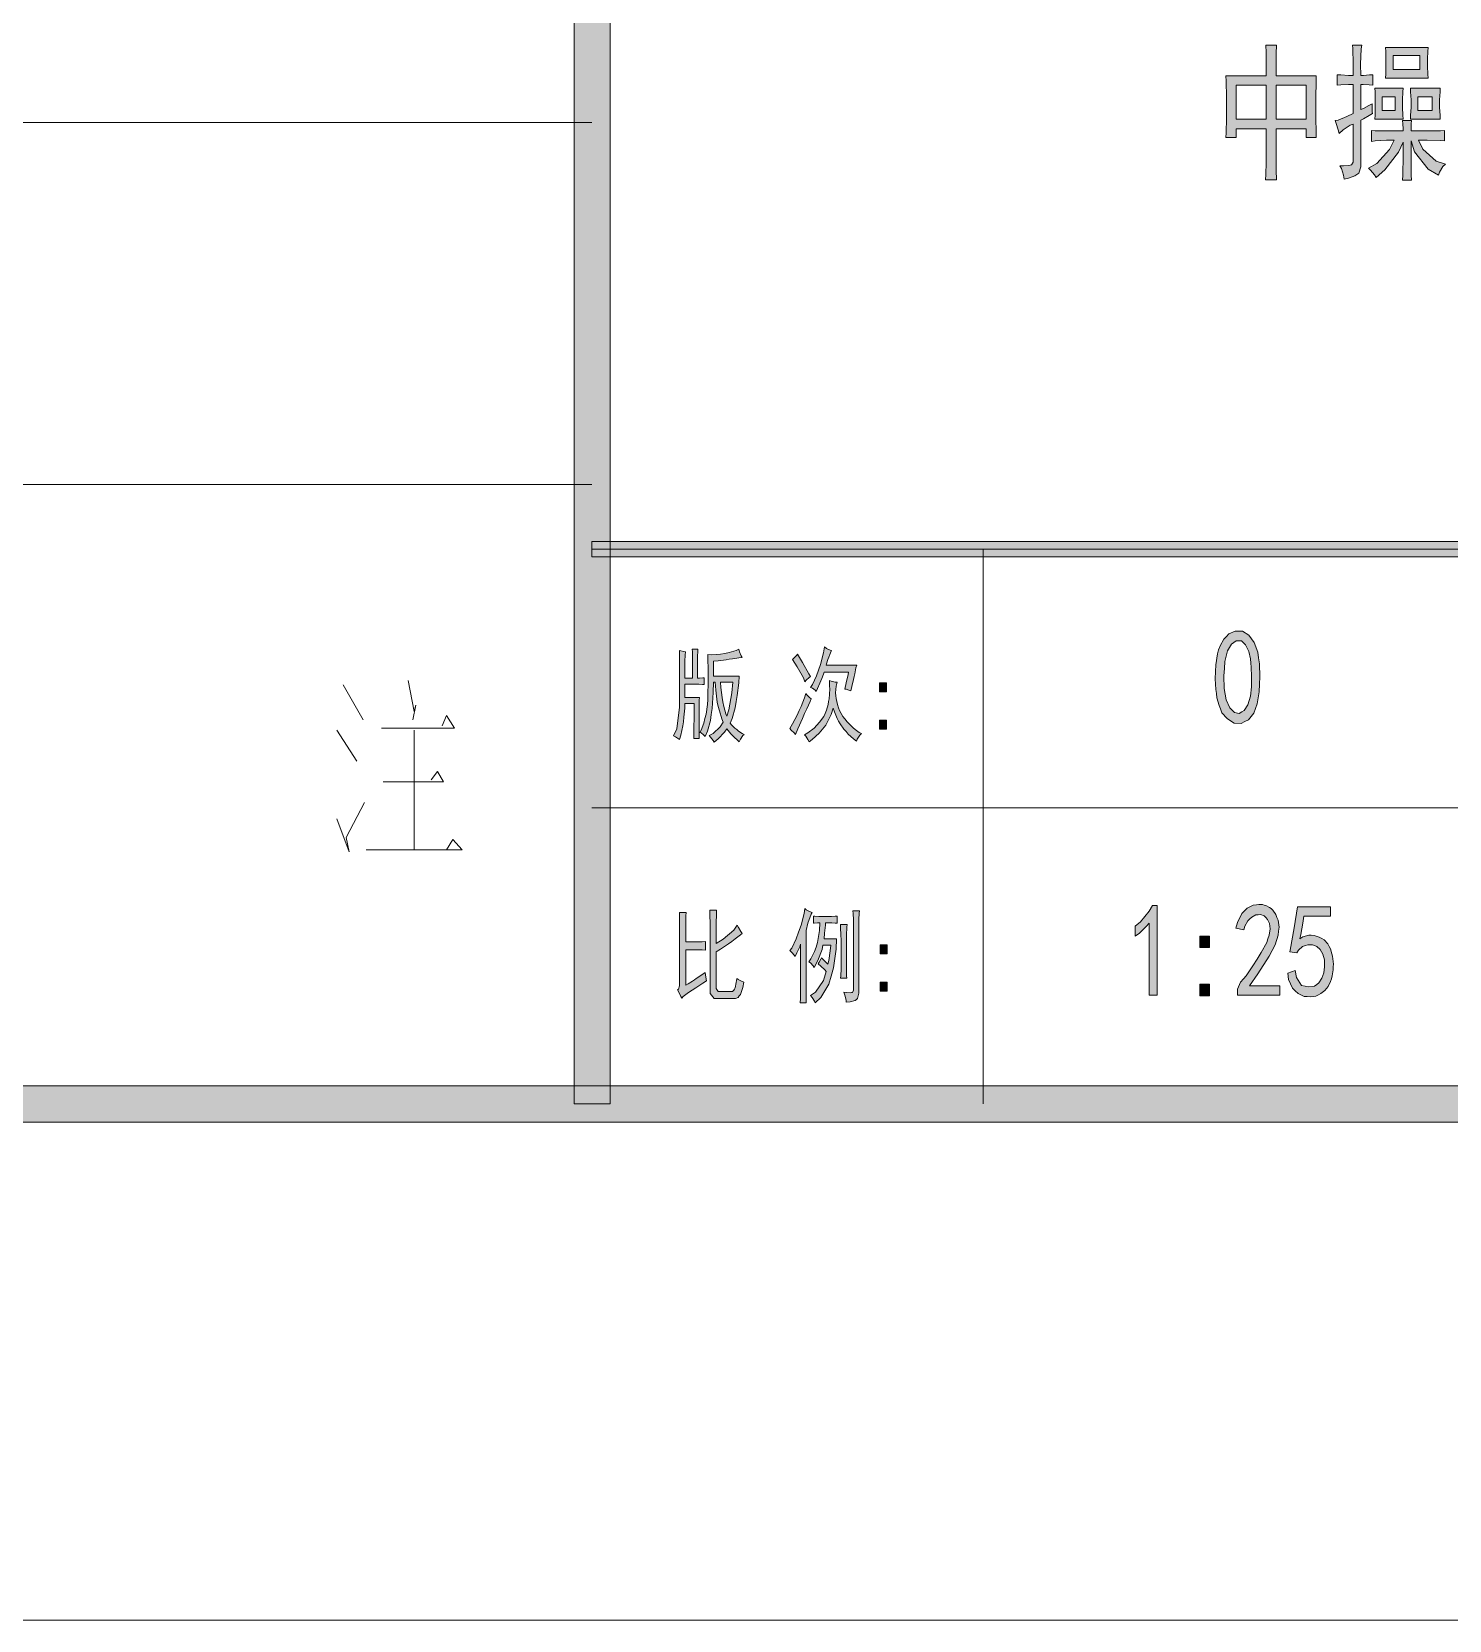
# Model space of a CAD drawing. Header units: millimetres. Extents: x 0 to 586, y 0 to 414.
# Drawn here: x 530.69 to 557.77, y 0 to 30.34 of the extents above; entities that cross this region are included whole.
import ezdxf

# ---------------------------------------------------------------- set-up
doc = ezdxf.new("R2010")
doc.units = ezdxf.units.MM

msp = doc.modelspace()

# ---------------------------------------------------------------- hatches: boundary and pattern name
h = msp.add_hatch(color=0)
h.dxf.hatch_style = 2
h.paths.add_polyline_path([(541.736139, 9.860139), (541.048222, 9.860139), (541.048222, 404.223361), (541.736139, 404.223361)])
h = msp.add_hatch(color=0)
h.paths.add_polyline_path([(554.467889, 30.077833), (554.464361, 29.922611), (554.460833, 29.629806), (554.460833, 29.492222), (555.229889, 29.492222), (555.226361, 29.382861), (555.222833, 29.075944), (555.222833, 28.881917), (555.222833, 28.694944), (555.226361, 28.412722), (555.229889, 28.317472), (555.035861, 28.317472), (555.035861, 28.483278), (554.460833, 28.483278), (554.460833, 28.007028), (554.460833, 27.94), (554.464361, 27.693056), (554.467889, 27.509611), (554.256222, 27.509611), (554.263278, 27.608389), (554.273861, 27.841222), (554.273861, 27.975278), (554.273861, 28.483278), (553.698833, 28.483278), (553.698833, 28.317472), (553.501278, 28.317472), (553.508333, 28.402139), (553.511861, 28.684361), (553.511861, 28.881917), (553.511861, 29.086528), (553.508333, 29.393444), (553.501278, 29.492222), (554.273861, 29.492222), (554.273861, 29.640389), (554.270333, 29.936722), (554.263278, 30.077833)])
h.paths.add_polyline_path([(555.035861, 28.663194), (555.035861, 29.315833), (554.460833, 29.315833), (554.460833, 28.663194)])
h.paths.add_polyline_path([(554.273861, 28.663194), (554.273861, 29.315833), (553.698833, 29.315833), (553.698833, 28.663194)])
h = msp.add_hatch(color=0)
h.dxf.hatch_style = 2
h.paths.add_polyline_path([(555.931917, 29.502806), (555.931917, 29.725056), (555.924861, 30.014333), (555.921333, 30.077833), (556.097722, 30.077833), (556.087139, 30.007278), (556.076556, 29.718), (556.080083, 29.502806), (556.129472, 29.502806), (556.245889, 29.509861), (556.312917, 29.513389), (556.312917, 29.315833), (556.242361, 29.319361), (556.125944, 29.326417), (556.080083, 29.326417), (556.080083, 28.850167), (556.129472, 28.871333), (556.235306, 28.927778), (556.295278, 28.959528), (556.295278, 28.899556), (556.298806, 28.804306), (556.302333, 28.772556), (556.242361, 28.73375), (556.129472, 28.673778), (556.080083, 28.649083), (556.080083, 27.851806), (556.080083, 27.753028), (556.044806, 27.633083), (556.006, 27.608389), (555.967194, 27.587222), (555.84725, 27.541361), (555.762583, 27.520194), (555.748472, 27.594278), (555.709667, 27.721278), (555.681444, 27.774194), (555.752, 27.774194), (555.850778, 27.78125), (555.879, 27.788306), (555.903694, 27.791833), (555.931917, 27.848278), (555.931917, 27.897667), (555.931917, 28.571472), (555.879, 28.550306), (555.744944, 28.462111), (555.663806, 28.395083), (555.646167, 28.462111), (555.610889, 28.585583), (555.59325, 28.6385), (555.646167, 28.649083), (555.8155, 28.716111), (555.931917, 28.772556), (555.931917, 29.326417), (555.84725, 29.326417), (555.695556, 29.319361), (555.628528, 29.315833), (555.628528, 29.513389), (555.695556, 29.509861), (555.84725, 29.502806)])
h = msp.add_hatch(color=0)
h.paths.add_polyline_path([(557.367722, 30.0355), (557.360667, 29.961417), (557.357139, 29.820306), (557.357139, 29.746222), (557.357139, 29.675667), (557.360667, 29.523972), (557.367722, 29.446361), (556.552806, 29.446361), (556.556333, 29.531028), (556.559861, 29.679194), (556.559861, 29.746222), (556.559861, 29.820306), (556.556333, 29.961417), (556.552806, 30.0355)])
h.paths.add_polyline_path([(557.205444, 29.615694), (557.205444, 29.880278), (556.700972, 29.880278), (556.700972, 29.615694)])
h = msp.add_hatch(color=0)
h.paths.add_polyline_path([(556.348194, 28.663194), (556.351722, 28.740806), (556.35525, 28.888972), (556.35525, 28.959528), (556.35525, 29.037139), (556.351722, 29.188833), (556.348194, 29.259389), (556.887944, 29.259389), (556.884417, 29.188833), (556.877361, 29.037139), (556.877361, 28.959528), (556.877361, 28.888972), (556.884417, 28.740806), (556.887944, 28.663194)])
h.paths.add_polyline_path([(556.73625, 28.829), (556.73625, 29.093583), (556.489306, 29.093583), (556.489306, 28.829)])
h = msp.add_hatch(color=0)
h.paths.add_polyline_path([(557.597028, 29.259389), (557.5935, 29.188833), (557.586444, 29.037139), (557.586444, 28.959528), (557.586444, 28.888972), (557.5935, 28.740806), (557.597028, 28.663194), (557.029056, 28.663194), (557.032583, 28.740806), (557.039639, 28.888972), (557.039639, 28.959528), (557.039639, 29.037139), (557.032583, 29.188833), (557.029056, 29.259389)])
h.paths.add_polyline_path([(557.445333, 28.829), (557.445333, 29.093583), (557.170167, 29.093583), (557.170167, 28.829)])
h = msp.add_hatch(color=0)
h.dxf.hatch_style = 2
h.paths.add_polyline_path([(556.887944, 28.440944), (556.887944, 28.47975), (556.884417, 28.578528), (556.877361, 28.6385), (557.046694, 28.6385), (557.043167, 28.578528), (557.039639, 28.47975), (557.039639, 28.440944), (557.286583, 28.440944), (557.604083, 28.444472), (557.678167, 28.451528), (557.678167, 28.250444), (557.597028, 28.2575), (557.350083, 28.264556), (557.18075, 28.264556), (557.265417, 28.091694), (557.522944, 27.865917), (557.695806, 27.809472), (557.649944, 27.760083), (557.582917, 27.65425), (557.56175, 27.597806), (557.367722, 27.714222), (557.106667, 28.042306), (557.039639, 28.250444), (557.039639, 27.968222), (557.043167, 27.594278), (557.046694, 27.499028), (556.877361, 27.499028), (556.884417, 27.597806), (556.887944, 27.964694), (556.887944, 28.229278), (556.79975, 28.03525), (556.542222, 27.696583), (556.372889, 27.555472), (556.341139, 27.604861), (556.267056, 27.693056), (556.224722, 27.731861), (556.383472, 27.820056), (556.630417, 28.084639), (556.718611, 28.264556), (556.570444, 28.264556), (556.351722, 28.250444), (556.284694, 28.239861), (556.284694, 28.451528), (556.35525, 28.444472), (556.658639, 28.440944)])
h = msp.add_hatch(color=0)
h.dxf.hatch_style = 2
h.paths.add_polyline_path([(541.390417, 20.305889), (541.390417, 20.602222), (575.772139, 20.602222), (575.772139, 20.305889)])
h = msp.add_hatch(color=0)
h.paths.add_polyline_path([(553.303722, 18.115139), (553.310778, 18.245667), (553.339, 18.453806), (553.363694, 18.531417), (553.391917, 18.609028), (553.466, 18.736028), (553.511861, 18.785417), (553.56125, 18.834806), (553.677667, 18.887722), (553.748222, 18.887722), (553.818778, 18.887722), (553.938722, 18.813639), (553.991639, 18.743083), (554.044556, 18.669), (554.111583, 18.489083), (554.125694, 18.376194), (554.143333, 18.266833), (554.153917, 18.016361), (554.146861, 17.87525), (554.139806, 17.730611), (554.101, 17.501306), (554.065722, 17.409583), (554.033972, 17.321389), (553.931667, 17.197917), (553.864639, 17.162639), (553.794083, 17.127361), (553.660028, 17.134417), (553.593, 17.17675), (553.525972, 17.219083), (553.427194, 17.331972), (553.4025, 17.402528), (553.374278, 17.469556), (553.331944, 17.617722), (553.321361, 17.695333), (553.310778, 17.772944), (553.300194, 17.981083)])
h.paths.add_polyline_path([(553.473056, 18.175111), (553.462472, 18.037528), (553.469528, 17.790583), (553.487167, 17.68475), (553.508333, 17.578917), (553.575361, 17.427222), (553.621222, 17.381361), (553.667083, 17.3355), (553.758806, 17.317861), (553.808194, 17.346083), (553.854056, 17.374306), (553.924611, 17.483667), (553.945778, 17.564806), (553.970472, 17.645944), (553.991639, 17.825861), (553.991639, 17.924639), (553.991639, 18.019889), (553.984583, 18.199806), (553.977528, 18.277417), (553.974, 18.358556), (553.938722, 18.503194), (553.906972, 18.566694), (553.87875, 18.630194), (553.797611, 18.70075), (553.748222, 18.70075), (553.698833, 18.704278), (553.610639, 18.640778), (553.571833, 18.577278), (553.533028, 18.513778), (553.483639, 18.309167)])
h = msp.add_hatch(color=0)
h.dxf.hatch_style = 2
h.paths.add_polyline_path([(543.179, 18.496139), (543.171944, 18.432639), (543.164889, 18.316222), (543.164889, 18.263306), (543.164889, 17.991667), (543.309528, 17.991667), (543.309528, 18.355028), (543.309528, 18.397361), (543.309528, 18.492611), (543.306, 18.542), (543.415361, 18.542), (543.411833, 18.499667), (543.408306, 18.407944), (543.408306, 18.355028), (543.408306, 17.991667), (543.443583, 17.991667), (543.507083, 17.995194), (543.531778, 17.998722), (543.531778, 17.868194), (543.500028, 17.871722), (543.433, 17.87525), (543.397722, 17.87525), (543.164889, 17.87525), (543.164889, 17.62125), (543.443583, 17.62125), (543.440056, 17.568333), (543.440056, 17.416639), (543.440056, 17.317861), (543.440056, 16.838083), (543.334222, 16.838083), (543.33775, 16.975667), (543.341278, 17.307278), (543.341278, 17.504833), (543.164889, 17.504833), (543.164889, 17.416639), (543.14725, 17.243778), (543.136667, 17.159111), (543.126083, 17.077972), (543.087278, 16.905111), (543.062583, 16.816917), (543.041417, 16.834556), (542.984972, 16.869833), (542.949694, 16.887472), (543.009667, 17.021528), (543.066111, 17.434278), (543.066111, 17.712972), (543.066111, 17.995194), (543.066111, 18.397361), (543.062583, 18.517306), (543.090806, 18.51025), (543.14725, 18.499667)])
h = msp.add_hatch(color=0)
h.paths.add_polyline_path([(544.195, 18.542), (544.209111, 18.492611), (544.240861, 18.415), (544.2585, 18.386778), (544.198528, 18.379722), (544.078583, 18.362083), (544.015083, 18.3515), (543.955111, 18.340917), (543.799889, 18.323278), (543.711694, 18.316222), (543.711694, 18.030472), (544.205583, 18.030472), (544.195, 17.903472), (544.16325, 17.660056), (544.145611, 17.543639), (544.124444, 17.427222), (544.068, 17.222611), (544.029194, 17.134417), (544.057417, 17.099139), (544.120917, 17.035639), (544.156194, 17.007417), (544.191472, 16.975667), (544.262028, 16.933333), (544.297306, 16.915694), (544.276139, 16.894528), (544.22675, 16.823972), (544.205583, 16.778111), (544.173833, 16.806333), (544.110333, 16.862778), (544.078583, 16.898056), (544.046833, 16.929806), (543.990389, 16.993306), (543.965694, 17.025056), (543.919833, 16.958028), (543.799889, 16.831028), (543.722278, 16.771056), (543.704639, 16.799278), (543.65525, 16.862778), (543.630556, 16.894528), (543.704639, 16.933333), (543.838694, 17.060333), (543.898667, 17.148528), (543.870444, 17.215556), (543.824583, 17.36725), (543.803417, 17.451917), (543.785778, 17.533056), (543.757556, 17.762361), (543.746972, 17.914056), (543.711694, 17.914056), (543.708167, 17.7165), (543.687, 17.409583), (543.669361, 17.296694), (543.65525, 17.183806), (543.595278, 16.975667), (543.556472, 16.876889), (543.524722, 16.908639), (543.475333, 16.947444), (543.450639, 16.9545), (543.478861, 17.000361), (543.52825, 17.134417), (543.549417, 17.219083), (543.570583, 17.30375), (543.595278, 17.487194), (543.602333, 17.582444), (543.605861, 17.681222), (543.612917, 17.907), (543.612917, 18.030472), (543.612917, 18.157472), (543.605861, 18.362083), (543.602333, 18.439694), (543.683472, 18.436167), (543.84575, 18.450278), (543.930417, 18.464389), (544.011556, 18.4785), (544.145611, 18.517306)])
h.paths.add_polyline_path([(543.84575, 17.914056), (543.852806, 17.81175), (543.8775, 17.62125), (543.891611, 17.536583), (543.90925, 17.448389), (543.948056, 17.310806), (543.965694, 17.264944), (544.008028, 17.384889), (544.064472, 17.709444), (544.082111, 17.914056)])
h = msp.add_hatch(color=0)
h.dxf.hatch_style = 2
h.paths.add_polyline_path([(545.969472, 18.517306), (545.958889, 18.506722), (545.934194, 18.443222), (545.916556, 18.393833), (545.898917, 18.344444), (545.874222, 18.266833), (545.863639, 18.238611), (546.44925, 18.238611), (546.435139, 18.185694), (546.410444, 18.076333), (546.399861, 18.019889), (546.38575, 17.963444), (546.354, 17.829389), (546.336361, 17.751778), (546.301083, 17.762361), (546.244639, 17.78), (546.219944, 17.783528), (546.248167, 17.899944), (546.286972, 18.062222), (546.294028, 18.108083), (545.828361, 18.108083), (545.81425, 18.069278), (545.7825, 17.984611), (545.764861, 17.93875), (545.743694, 17.892889), (545.697833, 17.790583), (545.673139, 17.737667), (545.6555, 17.758833), (545.602583, 17.797639), (545.567306, 17.815278), (545.606111, 17.868194), (545.680194, 18.034), (545.719, 18.143361), (545.757806, 18.252722), (545.81425, 18.474972), (545.835417, 18.587861), (545.874222, 18.559639), (545.94125, 18.527889)])
h = msp.add_hatch(color=0)
h.dxf.hatch_style = 2
h.paths.add_polyline_path([(545.320361, 18.450278), (545.415611, 18.291528), (545.535556, 18.076333), (545.563778, 18.023417), (545.539083, 18.00225), (545.486167, 17.952861), (545.457944, 17.921111), (545.429722, 17.995194), (545.313306, 18.210389), (545.225111, 18.347972), (545.249806, 18.372667), (545.295667, 18.422056)])
h = msp.add_hatch(color=0)
h.dxf.hatch_style = 2
h.paths.add_polyline_path([(546.075306, 17.914056), (546.057667, 17.839972), (546.043556, 17.712972), (546.050611, 17.656528), (546.057667, 17.600083), (546.082361, 17.487194), (546.103528, 17.427222), (546.121167, 17.370778), (546.184667, 17.261417), (546.223472, 17.212028), (546.265806, 17.159111), (546.343417, 17.077972), (546.382222, 17.042694), (546.4175, 17.010944), (546.498639, 16.9545), (546.537444, 16.933333), (546.505694, 16.901583), (546.459833, 16.8275), (546.445722, 16.785167), (546.38575, 16.831028), (546.286972, 16.92275), (546.244639, 16.972139), (546.202306, 17.018), (546.13175, 17.116778), (546.103528, 17.169694), (546.075306, 17.219083), (546.022389, 17.346083), (545.997694, 17.420167), (545.962417, 17.296694), (545.860111, 17.095611), (545.796611, 17.018), (545.729583, 16.940389), (545.599056, 16.820444), (545.539083, 16.778111), (545.517917, 16.816917), (545.475583, 16.880417), (545.450889, 16.908639), (545.517917, 16.943917), (545.634333, 17.035639), (545.68725, 17.092083), (545.740167, 17.148528), (545.821306, 17.261417), (545.846, 17.317861), (545.870694, 17.377833), (545.902444, 17.490722), (545.9095, 17.543639), (545.920083, 17.596556), (545.930667, 17.688278), (545.930667, 17.720028), (545.934194, 17.755306), (545.930667, 17.868194), (545.927139, 17.945806), (545.962417, 17.935222), (546.0365, 17.917583)])
h = msp.add_hatch(color=0)
h.dxf.hatch_style = 2
h.paths.add_polyline_path([(547.02075, 17.730611), (546.886694, 17.730611), (546.886694, 17.899944), (547.02075, 17.899944)])
h = msp.add_hatch(color=0)
h.dxf.hatch_style = 2
h.paths.add_polyline_path([(545.581417, 17.596556), (545.556722, 17.547167), (545.493222, 17.406056), (545.450889, 17.314333), (545.412083, 17.222611), (545.323889, 17.025056), (545.278028, 16.915694), (545.253333, 16.943917), (545.196889, 17.000361), (545.168667, 17.032111), (545.225111, 17.116778), (545.313306, 17.286111), (545.352111, 17.370778), (545.387389, 17.451917), (545.450889, 17.617722), (545.475583, 17.698861), (545.49675, 17.674167), (545.549667, 17.624778)])
h = msp.add_hatch(color=0)
h.dxf.hatch_style = 2
h.paths.add_polyline_path([(547.02075, 17.018), (546.886694, 17.018), (546.886694, 17.187333), (547.02075, 17.187333)])
h = msp.add_hatch(color=0)
h.dxf.hatch_style = 2
h.paths.add_polyline_path([(552.033722, 13.313833), (551.980806, 13.250333), (551.850278, 13.123333), (551.769139, 13.063361), (551.769139, 13.253861), (551.871444, 13.338528), (552.033722, 13.539611), (552.097222, 13.6525), (552.192472, 13.6525), (552.192472, 11.938), (552.033722, 11.938)])
h = msp.add_hatch(color=0)
h.dxf.hatch_style = 2
h.paths.add_polyline_path([(553.723528, 11.976806), (553.727056, 12.054417), (553.7835, 12.188472), (553.836417, 12.248444), (553.889333, 12.308417), (554.019861, 12.495389), (554.101, 12.622389), (554.178611, 12.749389), (554.284444, 12.943417), (554.305611, 13.013972), (554.330306, 13.084528), (554.347944, 13.204472), (554.340889, 13.253861), (554.337361, 13.30325), (554.298556, 13.384389), (554.266806, 13.419667), (554.235056, 13.451417), (554.160972, 13.479639), (554.118639, 13.472583), (554.076306, 13.469056), (553.998694, 13.426722), (553.959889, 13.394972), (553.921083, 13.359694), (553.864639, 13.253861), (553.843472, 13.183306), (553.691778, 13.215056), (553.723528, 13.327944), (553.804667, 13.497278), (553.857583, 13.546667), (553.906972, 13.599583), (554.023389, 13.656028), (554.090417, 13.663083), (554.13275, 13.666611), (554.203306, 13.666611), (554.235056, 13.656028), (554.266806, 13.648972), (554.333833, 13.613694), (554.365583, 13.589), (554.400861, 13.560778), (554.457306, 13.479639), (554.478472, 13.423194), (554.499639, 13.370278), (554.517278, 13.236222), (554.510222, 13.158611), (554.503167, 13.081), (554.443194, 12.897556), (554.38675, 12.791722), (554.330306, 12.682361), (554.115111, 12.347222), (553.956361, 12.117917), (554.531389, 12.117917), (554.531389, 11.938), (553.723528, 11.938)])
h = msp.add_hatch(color=0)
h.dxf.hatch_style = 2
h.paths.add_polyline_path([(543.189583, 13.518444), (543.186056, 13.454944), (543.182528, 13.30325), (543.182528, 13.215056), (543.182528, 12.954), (543.323639, 12.954), (543.376556, 12.954), (543.4965, 12.957528), (543.56, 12.961056), (543.56, 12.798778), (543.4965, 12.802306), (543.376556, 12.805833), (543.323639, 12.805833), (543.182528, 12.805833), (543.182528, 12.124972), (543.228389, 12.153194), (543.313056, 12.202583), (543.348333, 12.230806), (543.383611, 12.2555), (543.489444, 12.326056), (543.556472, 12.371917), (543.56, 12.322528), (543.574111, 12.241389), (543.577639, 12.209639), (543.510611, 12.167306), (543.373028, 12.079111), (543.302472, 12.03325), (543.231917, 11.987389), (543.133139, 11.909778), (543.108444, 11.878028), (543.087278, 11.913306), (543.048472, 11.994444), (543.027306, 12.040306), (543.041417, 12.054417), (543.062583, 12.117917), (543.066111, 12.163778), (543.066111, 13.200944), (543.066111, 13.292667), (543.066111, 13.451417), (543.062583, 13.518444)])
h = msp.add_hatch(color=0)
h.dxf.hatch_style = 2
h.paths.add_polyline_path([(543.768139, 13.55725), (543.768139, 13.476111), (543.764611, 13.320889), (543.764611, 13.246806), (543.764611, 12.92225), (543.898667, 13.006917), (544.09975, 13.179778), (544.16325, 13.2715), (544.187944, 13.229167), (544.237333, 13.151556), (544.262028, 13.116278), (544.22675, 13.088056), (544.127972, 13.013972), (544.064472, 12.964583), (543.997444, 12.915194), (543.849278, 12.816417), (543.764611, 12.767028), (543.764611, 12.117917), (543.764611, 12.061472), (543.799889, 12.008556), (543.835167, 12.008556), (544.053889, 12.008556), (544.075056, 12.008556), (544.103278, 12.03325), (544.113861, 12.054417), (544.124444, 12.079111), (544.145611, 12.177889), (544.159722, 12.2555), (544.180889, 12.237861), (544.247917, 12.202583), (544.293778, 12.188472), (544.272611, 12.082639), (544.22675, 11.952111), (544.205583, 11.923889), (544.180889, 11.895667), (544.1315, 11.870972), (544.106806, 11.870972), (543.799889, 11.870972), (543.722278, 11.870972), (543.648194, 11.966222), (543.648194, 12.061472), (543.648194, 13.215056), (543.648194, 13.299722), (543.644667, 13.472583), (543.641139, 13.55725)])
h = msp.add_hatch(color=0)
h.dxf.hatch_style = 2
h.paths.add_polyline_path([(545.599056, 13.518444), (545.577889, 13.486694), (545.517917, 13.313833), (545.482639, 13.169194), (545.482639, 12.124972), (545.482639, 12.047361), (545.486167, 11.881556), (545.486167, 11.793361), (545.36975, 11.793361), (545.373278, 11.8745), (545.376806, 12.03325), (545.376806, 12.110861), (545.376806, 12.908139), (545.359167, 12.85875), (545.30625, 12.742333), (545.2745, 12.675306), (545.260389, 12.692944), (545.207472, 12.752917), (545.168667, 12.791722), (545.207472, 12.837583), (545.292139, 13.013972), (545.338, 13.140972), (545.387389, 13.2715), (545.447361, 13.49375), (545.457944, 13.589), (545.482639, 13.567833), (545.549667, 13.532556)])
h = msp.add_hatch(color=0)
h.dxf.hatch_style = 2
h.paths.add_polyline_path([(545.923611, 13.440833), (545.965944, 13.440833), (546.040028, 13.444361), (546.075306, 13.447889), (546.075306, 13.310306), (546.040028, 13.313833), (545.973, 13.317361), (545.934194, 13.317361), (545.853056, 13.317361), (545.849528, 13.2715), (545.835417, 13.119806), (545.824833, 13.013972), (546.061194, 13.013972), (546.057667, 12.812889), (546.00475, 12.456583), (545.958889, 12.301361), (545.916556, 12.149667), (545.764861, 11.892139), (545.6555, 11.793361), (545.644917, 11.821583), (545.599056, 11.892139), (545.563778, 11.930944), (545.662556, 11.994444), (545.81425, 12.220222), (545.863639, 12.389556), (545.838944, 12.417778), (545.764861, 12.491861), (545.715472, 12.534194), (545.729583, 12.565944), (545.764861, 12.622389), (545.778972, 12.650611), (545.821306, 12.60475), (545.881278, 12.54125), (545.898917, 12.527139), (545.916556, 12.601222), (545.944778, 12.781139), (545.951833, 12.8905), (545.800139, 12.8905), (545.786028, 12.809361), (545.704889, 12.597694), (545.637861, 12.467167), (545.616694, 12.495389), (545.563778, 12.551833), (545.535556, 12.573), (545.574361, 12.629444), (545.644917, 12.770556), (545.673139, 12.855222), (545.701361, 12.943417), (545.736639, 13.172722), (545.743694, 13.317361), (545.697833, 13.317361), (545.637861, 13.313833), (545.620222, 13.310306), (545.620222, 13.447889), (545.648444, 13.444361), (545.726056, 13.440833), (545.771917, 13.440833)])
h = msp.add_hatch(color=0)
h.dxf.hatch_style = 2
h.paths.add_polyline_path([(546.502167, 13.550194), (546.498639, 13.500806), (546.491583, 13.380861), (546.491583, 13.310306), (546.491583, 12.054417), (546.491583, 11.973278), (546.466889, 11.8745), (546.445722, 11.853333), (546.421028, 11.835694), (546.32225, 11.807472), (546.248167, 11.800417), (546.244639, 11.84275), (546.219944, 11.938), (546.202306, 11.994444), (546.262278, 11.987389), (546.336361, 11.980333), (546.350472, 11.987389), (546.368111, 11.990917), (546.38575, 12.03325), (546.38575, 12.072056), (546.38575, 13.299722), (546.38575, 13.373806), (546.382222, 13.497278), (546.375167, 13.550194)])
h = msp.add_hatch(color=0)
h.dxf.hatch_style = 2
h.paths.add_polyline_path([(554.824194, 12.407194), (554.852417, 12.273139), (554.947667, 12.121444), (555.014694, 12.107333), (555.08525, 12.093222), (555.194611, 12.110861), (555.236944, 12.142611), (555.279278, 12.174361), (555.335722, 12.259028), (555.356889, 12.311944), (555.374528, 12.364861), (555.388639, 12.481278), (555.388639, 12.544778), (555.385111, 12.611806), (555.356889, 12.721167), (555.332194, 12.767028), (555.303972, 12.809361), (555.240472, 12.869333), (555.198139, 12.883444), (555.159333, 12.901083), (555.071139, 12.901083), (555.02175, 12.883444), (554.968833, 12.869333), (554.887694, 12.798778), (554.855944, 12.745861), (554.721889, 12.767028), (554.728944, 12.79525), (554.806556, 13.225639), (554.873583, 13.624278), (555.501528, 13.624278), (555.501528, 13.444361), (554.993528, 13.444361), (554.972361, 13.310306), (554.933556, 13.095111), (554.912389, 13.013972), (554.972361, 13.04925), (555.08525, 13.081), (555.134639, 13.081), (555.187556, 13.077472), (555.286333, 13.045722), (555.335722, 13.021028), (555.381583, 12.992806), (555.452139, 12.918722), (555.473306, 12.869333), (555.498, 12.823472), (555.52975, 12.728222), (555.540333, 12.682361), (555.547389, 12.632972), (555.557972, 12.530667), (555.554444, 12.47775), (555.554444, 12.421306), (555.533278, 12.308417), (555.519167, 12.251972), (555.501528, 12.195528), (555.455667, 12.100278), (555.423917, 12.061472), (555.392167, 12.026194), (555.314556, 11.966222), (555.268694, 11.941528), (555.222833, 11.920361), (555.117, 11.902722), (555.057028, 11.909778), (554.997056, 11.913306), (554.884167, 11.96975), (554.827722, 12.019139), (554.774806, 12.068528), (554.700722, 12.237861), (554.683083, 12.357806)])
h = msp.add_hatch(color=0)
h.dxf.hatch_style = 2
h.paths.add_polyline_path([(546.265806, 13.285611), (546.25875, 13.232694), (546.255222, 13.081), (546.255222, 12.982222), (546.255222, 12.534194), (546.255222, 12.442472), (546.255222, 12.308417), (546.25875, 12.262556), (546.138806, 12.262556), (546.142333, 12.308417), (546.149389, 12.438944), (546.149389, 12.527139), (546.149389, 12.992806), (546.145861, 13.081), (546.138806, 13.229167), (546.138806, 13.285611)])
h = msp.add_hatch(color=0)
h.dxf.hatch_style = 2
h.paths.add_polyline_path([(553.190833, 12.844639), (553.007389, 12.844639), (553.007389, 13.063361), (553.190833, 13.063361)])
h = msp.add_hatch(color=0)
h.dxf.hatch_style = 2
h.paths.add_polyline_path([(547.031333, 12.728222), (546.897278, 12.728222), (546.897278, 12.897556), (547.031333, 12.897556)])
h = msp.add_hatch(color=0)
h.dxf.hatch_style = 2
h.paths.add_polyline_path([(547.031333, 12.015611), (546.897278, 12.015611), (546.897278, 12.188472), (547.031333, 12.188472)])
h = msp.add_hatch(color=0)
h.dxf.hatch_style = 2
h.paths.add_polyline_path([(553.190833, 11.927417), (553.007389, 11.927417), (553.007389, 12.146139), (553.190833, 12.146139)])
h = msp.add_hatch(color=0)
h.dxf.hatch_style = 2
h.paths.add_polyline_path([(24.302861, 9.514417), (24.994306, 10.205861), (575.429944, 10.205861), (576.117861, 9.514417)])

# ---------------------------------------------------------------- linework, layer by layer
at = {"color": 0, "lineweight": 0}
for points in [[(0, 0), (585.632278, 0), (585.632278, 414.0835), (0, 414.0835)], [(541.736139, 9.860139), (541.048222, 9.860139), (541.048222, 404.223361), (541.736139, 404.223361)], [(554.467889, 30.077833), (554.464361, 29.922611), (554.460833, 29.629806), (554.460833, 29.492222), (555.229889, 29.492222), (555.226361, 29.382861), (555.222833, 29.075944), (555.222833, 28.881917), (555.222833, 28.694944), (555.226361, 28.412722), (555.229889, 28.317472), (555.035861, 28.317472), (555.035861, 28.483278), (554.460833, 28.483278), (554.460833, 28.007028), (554.460833, 27.94), (554.464361, 27.693056), (554.467889, 27.509611), (554.256222, 27.509611), (554.263278, 27.608389), (554.273861, 27.841222), (554.273861, 27.975278), (554.273861, 28.483278), (553.698833, 28.483278), (553.698833, 28.317472), (553.501278, 28.317472), (553.508333, 28.402139), (553.511861, 28.684361), (553.511861, 28.881917), (553.511861, 29.086528), (553.508333, 29.393444), (553.501278, 29.492222), (554.273861, 29.492222), (554.273861, 29.640389), (554.270333, 29.936722), (554.263278, 30.077833)], [(555.931917, 29.502806), (555.931917, 29.725056), (555.924861, 30.014333), (555.921333, 30.077833), (556.097722, 30.077833), (556.087139, 30.007278), (556.076556, 29.718), (556.080083, 29.502806), (556.129472, 29.502806), (556.245889, 29.509861), (556.312917, 29.513389), (556.312917, 29.315833), (556.242361, 29.319361), (556.125944, 29.326417), (556.080083, 29.326417), (556.080083, 28.850167), (556.129472, 28.871333), (556.235306, 28.927778), (556.295278, 28.959528), (556.295278, 28.899556), (556.298806, 28.804306), (556.302333, 28.772556), (556.242361, 28.73375), (556.129472, 28.673778), (556.080083, 28.649083), (556.080083, 27.851806), (556.080083, 27.753028), (556.044806, 27.633083), (556.006, 27.608389), (555.967194, 27.587222), (555.84725, 27.541361), (555.762583, 27.520194), (555.748472, 27.594278), (555.709667, 27.721278), (555.681444, 27.774194), (555.752, 27.774194), (555.850778, 27.78125), (555.879, 27.788306), (555.903694, 27.791833), (555.931917, 27.848278), (555.931917, 27.897667), (555.931917, 28.571472), (555.879, 28.550306), (555.744944, 28.462111), (555.663806, 28.395083), (555.646167, 28.462111), (555.610889, 28.585583), (555.59325, 28.6385), (555.646167, 28.649083), (555.8155, 28.716111), (555.931917, 28.772556), (555.931917, 29.326417), (555.84725, 29.326417), (555.695556, 29.319361), (555.628528, 29.315833), (555.628528, 29.513389), (555.695556, 29.509861), (555.84725, 29.502806)], [(557.367722, 30.0355), (557.360667, 29.961417), (557.357139, 29.820306), (557.357139, 29.746222), (557.357139, 29.675667), (557.360667, 29.523972), (557.367722, 29.446361), (556.552806, 29.446361), (556.556333, 29.531028), (556.559861, 29.679194), (556.559861, 29.746222), (556.559861, 29.820306), (556.556333, 29.961417), (556.552806, 30.0355)], [(557.205444, 29.615694), (557.205444, 29.880278), (556.700972, 29.880278), (556.700972, 29.615694)], [(554.273861, 28.663194), (554.273861, 29.315833), (553.698833, 29.315833), (553.698833, 28.663194)], [(555.035861, 28.663194), (555.035861, 29.315833), (554.460833, 29.315833), (554.460833, 28.663194)], [(556.348194, 28.663194), (556.351722, 28.740806), (556.35525, 28.888972), (556.35525, 28.959528), (556.35525, 29.037139), (556.351722, 29.188833), (556.348194, 29.259389), (556.887944, 29.259389), (556.884417, 29.188833), (556.877361, 29.037139), (556.877361, 28.959528), (556.877361, 28.888972), (556.884417, 28.740806), (556.887944, 28.663194)], [(557.597028, 29.259389), (557.5935, 29.188833), (557.586444, 29.037139), (557.586444, 28.959528), (557.586444, 28.888972), (557.5935, 28.740806), (557.597028, 28.663194), (557.029056, 28.663194), (557.032583, 28.740806), (557.039639, 28.888972), (557.039639, 28.959528), (557.039639, 29.037139), (557.032583, 29.188833), (557.029056, 29.259389)], [(556.73625, 28.829), (556.73625, 29.093583), (556.489306, 29.093583), (556.489306, 28.829)], [(557.445333, 28.829), (557.445333, 29.093583), (557.170167, 29.093583), (557.170167, 28.829)], [(556.887944, 28.440944), (556.887944, 28.47975), (556.884417, 28.578528), (556.877361, 28.6385), (557.046694, 28.6385), (557.043167, 28.578528), (557.039639, 28.47975), (557.039639, 28.440944), (557.286583, 28.440944), (557.604083, 28.444472), (557.678167, 28.451528), (557.678167, 28.250444), (557.597028, 28.2575), (557.350083, 28.264556), (557.18075, 28.264556), (557.265417, 28.091694), (557.522944, 27.865917), (557.695806, 27.809472), (557.649944, 27.760083), (557.582917, 27.65425), (557.56175, 27.597806), (557.367722, 27.714222), (557.106667, 28.042306), (557.039639, 28.250444), (557.039639, 27.968222), (557.043167, 27.594278), (557.046694, 27.499028), (556.877361, 27.499028), (556.884417, 27.597806), (556.887944, 27.964694), (556.887944, 28.229278), (556.79975, 28.03525), (556.542222, 27.696583), (556.372889, 27.555472), (556.341139, 27.604861), (556.267056, 27.693056), (556.224722, 27.731861), (556.383472, 27.820056), (556.630417, 28.084639), (556.718611, 28.264556), (556.570444, 28.264556), (556.351722, 28.250444), (556.284694, 28.239861), (556.284694, 28.451528), (556.35525, 28.444472), (556.658639, 28.440944)], [(541.390417, 20.305889), (541.390417, 20.602222), (575.772139, 20.602222), (575.772139, 20.305889)], [(553.303722, 18.115139), (553.310778, 18.245667), (553.339, 18.453806), (553.363694, 18.531417), (553.391917, 18.609028), (553.466, 18.736028), (553.511861, 18.785417), (553.56125, 18.834806), (553.677667, 18.887722), (553.748222, 18.887722), (553.818778, 18.887722), (553.938722, 18.813639), (553.991639, 18.743083), (554.044556, 18.669), (554.111583, 18.489083), (554.125694, 18.376194), (554.143333, 18.266833), (554.153917, 18.016361), (554.146861, 17.87525), (554.139806, 17.730611), (554.101, 17.501306), (554.065722, 17.409583), (554.033972, 17.321389), (553.931667, 17.197917), (553.864639, 17.162639), (553.794083, 17.127361), (553.660028, 17.134417), (553.593, 17.17675), (553.525972, 17.219083), (553.427194, 17.331972), (553.4025, 17.402528), (553.374278, 17.469556), (553.331944, 17.617722), (553.321361, 17.695333), (553.310778, 17.772944), (553.300194, 17.981083)], [(543.179, 18.496139), (543.171944, 18.432639), (543.164889, 18.316222), (543.164889, 18.263306), (543.164889, 17.991667), (543.309528, 17.991667), (543.309528, 18.355028), (543.309528, 18.397361), (543.309528, 18.492611), (543.306, 18.542), (543.415361, 18.542), (543.411833, 18.499667), (543.408306, 18.407944), (543.408306, 18.355028), (543.408306, 17.991667), (543.443583, 17.991667), (543.507083, 17.995194), (543.531778, 17.998722), (543.531778, 17.868194), (543.500028, 17.871722), (543.433, 17.87525), (543.397722, 17.87525), (543.164889, 17.87525), (543.164889, 17.62125), (543.443583, 17.62125), (543.440056, 17.568333), (543.440056, 17.416639), (543.440056, 17.317861), (543.440056, 16.838083), (543.334222, 16.838083), (543.33775, 16.975667), (543.341278, 17.307278), (543.341278, 17.504833), (543.164889, 17.504833), (543.164889, 17.416639), (543.14725, 17.243778), (543.136667, 17.159111), (543.126083, 17.077972), (543.087278, 16.905111), (543.062583, 16.816917), (543.041417, 16.834556), (542.984972, 16.869833), (542.949694, 16.887472), (543.009667, 17.021528), (543.066111, 17.434278), (543.066111, 17.712972), (543.066111, 17.995194), (543.066111, 18.397361), (543.062583, 18.517306), (543.090806, 18.51025), (543.14725, 18.499667)], [(544.195, 18.542), (544.209111, 18.492611), (544.240861, 18.415), (544.2585, 18.386778), (544.198528, 18.379722), (544.078583, 18.362083), (544.015083, 18.3515), (543.955111, 18.340917), (543.799889, 18.323278), (543.711694, 18.316222), (543.711694, 18.030472), (544.205583, 18.030472), (544.195, 17.903472), (544.16325, 17.660056), (544.145611, 17.543639), (544.124444, 17.427222), (544.068, 17.222611), (544.029194, 17.134417), (544.057417, 17.099139), (544.120917, 17.035639), (544.156194, 17.007417), (544.191472, 16.975667), (544.262028, 16.933333), (544.297306, 16.915694), (544.276139, 16.894528), (544.22675, 16.823972), (544.205583, 16.778111), (544.173833, 16.806333), (544.110333, 16.862778), (544.078583, 16.898056), (544.046833, 16.929806), (543.990389, 16.993306), (543.965694, 17.025056), (543.919833, 16.958028), (543.799889, 16.831028), (543.722278, 16.771056), (543.704639, 16.799278), (543.65525, 16.862778), (543.630556, 16.894528), (543.704639, 16.933333), (543.838694, 17.060333), (543.898667, 17.148528), (543.870444, 17.215556), (543.824583, 17.36725), (543.803417, 17.451917), (543.785778, 17.533056), (543.757556, 17.762361), (543.746972, 17.914056), (543.711694, 17.914056), (543.708167, 17.7165), (543.687, 17.409583), (543.669361, 17.296694), (543.65525, 17.183806), (543.595278, 16.975667), (543.556472, 16.876889), (543.524722, 16.908639), (543.475333, 16.947444), (543.450639, 16.9545), (543.478861, 17.000361), (543.52825, 17.134417), (543.549417, 17.219083), (543.570583, 17.30375), (543.595278, 17.487194), (543.602333, 17.582444), (543.605861, 17.681222), (543.612917, 17.907), (543.612917, 18.030472), (543.612917, 18.157472), (543.605861, 18.362083), (543.602333, 18.439694), (543.683472, 18.436167), (543.84575, 18.450278), (543.930417, 18.464389), (544.011556, 18.4785), (544.145611, 18.517306)], [(545.969472, 18.517306), (545.958889, 18.506722), (545.934194, 18.443222), (545.916556, 18.393833), (545.898917, 18.344444), (545.874222, 18.266833), (545.863639, 18.238611), (546.44925, 18.238611), (546.435139, 18.185694), (546.410444, 18.076333), (546.399861, 18.019889), (546.38575, 17.963444), (546.354, 17.829389), (546.336361, 17.751778), (546.301083, 17.762361), (546.244639, 17.78), (546.219944, 17.783528), (546.248167, 17.899944), (546.286972, 18.062222), (546.294028, 18.108083), (545.828361, 18.108083), (545.81425, 18.069278), (545.7825, 17.984611), (545.764861, 17.93875), (545.743694, 17.892889), (545.697833, 17.790583), (545.673139, 17.737667), (545.6555, 17.758833), (545.602583, 17.797639), (545.567306, 17.815278), (545.606111, 17.868194), (545.680194, 18.034), (545.719, 18.143361), (545.757806, 18.252722), (545.81425, 18.474972), (545.835417, 18.587861), (545.874222, 18.559639), (545.94125, 18.527889)], [(553.473056, 18.175111), (553.462472, 18.037528), (553.469528, 17.790583), (553.487167, 17.68475), (553.508333, 17.578917), (553.575361, 17.427222), (553.621222, 17.381361), (553.667083, 17.3355), (553.758806, 17.317861), (553.808194, 17.346083), (553.854056, 17.374306), (553.924611, 17.483667), (553.945778, 17.564806), (553.970472, 17.645944), (553.991639, 17.825861), (553.991639, 17.924639), (553.991639, 18.019889), (553.984583, 18.199806), (553.977528, 18.277417), (553.974, 18.358556), (553.938722, 18.503194), (553.906972, 18.566694), (553.87875, 18.630194), (553.797611, 18.70075), (553.748222, 18.70075), (553.698833, 18.704278), (553.610639, 18.640778), (553.571833, 18.577278), (553.533028, 18.513778), (553.483639, 18.309167)], [(545.320361, 18.450278), (545.415611, 18.291528), (545.535556, 18.076333), (545.563778, 18.023417), (545.539083, 18.00225), (545.486167, 17.952861), (545.457944, 17.921111), (545.429722, 17.995194), (545.313306, 18.210389), (545.225111, 18.347972), (545.249806, 18.372667), (545.295667, 18.422056)], [(543.84575, 17.914056), (543.852806, 17.81175), (543.8775, 17.62125), (543.891611, 17.536583), (543.90925, 17.448389), (543.948056, 17.310806), (543.965694, 17.264944), (544.008028, 17.384889), (544.064472, 17.709444), (544.082111, 17.914056)], [(546.075306, 17.914056), (546.057667, 17.839972), (546.043556, 17.712972), (546.050611, 17.656528), (546.057667, 17.600083), (546.082361, 17.487194), (546.103528, 17.427222), (546.121167, 17.370778), (546.184667, 17.261417), (546.223472, 17.212028), (546.265806, 17.159111), (546.343417, 17.077972), (546.382222, 17.042694), (546.4175, 17.010944), (546.498639, 16.9545), (546.537444, 16.933333), (546.505694, 16.901583), (546.459833, 16.8275), (546.445722, 16.785167), (546.38575, 16.831028), (546.286972, 16.92275), (546.244639, 16.972139), (546.202306, 17.018), (546.13175, 17.116778), (546.103528, 17.169694), (546.075306, 17.219083), (546.022389, 17.346083), (545.997694, 17.420167), (545.962417, 17.296694), (545.860111, 17.095611), (545.796611, 17.018), (545.729583, 16.940389), (545.599056, 16.820444), (545.539083, 16.778111), (545.517917, 16.816917), (545.475583, 16.880417), (545.450889, 16.908639), (545.517917, 16.943917), (545.634333, 17.035639), (545.68725, 17.092083), (545.740167, 17.148528), (545.821306, 17.261417), (545.846, 17.317861), (545.870694, 17.377833), (545.902444, 17.490722), (545.9095, 17.543639), (545.920083, 17.596556), (545.930667, 17.688278), (545.930667, 17.720028), (545.934194, 17.755306), (545.930667, 17.868194), (545.927139, 17.945806), (545.962417, 17.935222), (546.0365, 17.917583)], [(547.02075, 17.730611), (546.886694, 17.730611), (546.886694, 17.899944), (547.02075, 17.899944)], [(545.581417, 17.596556), (545.556722, 17.547167), (545.493222, 17.406056), (545.450889, 17.314333), (545.412083, 17.222611), (545.323889, 17.025056), (545.278028, 16.915694), (545.253333, 16.943917), (545.196889, 17.000361), (545.168667, 17.032111), (545.225111, 17.116778), (545.313306, 17.286111), (545.352111, 17.370778), (545.387389, 17.451917), (545.450889, 17.617722), (545.475583, 17.698861), (545.49675, 17.674167), (545.549667, 17.624778)], [(547.02075, 17.018), (546.886694, 17.018), (546.886694, 17.187333), (547.02075, 17.187333)], [(552.033722, 13.313833), (551.980806, 13.250333), (551.850278, 13.123333), (551.769139, 13.063361), (551.769139, 13.253861), (551.871444, 13.338528), (552.033722, 13.539611), (552.097222, 13.6525), (552.192472, 13.6525), (552.192472, 11.938), (552.033722, 11.938)], [(553.723528, 11.976806), (553.727056, 12.054417), (553.7835, 12.188472), (553.836417, 12.248444), (553.889333, 12.308417), (554.019861, 12.495389), (554.101, 12.622389), (554.178611, 12.749389), (554.284444, 12.943417), (554.305611, 13.013972), (554.330306, 13.084528), (554.347944, 13.204472), (554.340889, 13.253861), (554.337361, 13.30325), (554.298556, 13.384389), (554.266806, 13.419667), (554.235056, 13.451417), (554.160972, 13.479639), (554.118639, 13.472583), (554.076306, 13.469056), (553.998694, 13.426722), (553.959889, 13.394972), (553.921083, 13.359694), (553.864639, 13.253861), (553.843472, 13.183306), (553.691778, 13.215056), (553.723528, 13.327944), (553.804667, 13.497278), (553.857583, 13.546667), (553.906972, 13.599583), (554.023389, 13.656028), (554.090417, 13.663083), (554.13275, 13.666611), (554.203306, 13.666611), (554.235056, 13.656028), (554.266806, 13.648972), (554.333833, 13.613694), (554.365583, 13.589), (554.400861, 13.560778), (554.457306, 13.479639), (554.478472, 13.423194), (554.499639, 13.370278), (554.517278, 13.236222), (554.510222, 13.158611), (554.503167, 13.081), (554.443194, 12.897556), (554.38675, 12.791722), (554.330306, 12.682361), (554.115111, 12.347222), (553.956361, 12.117917), (554.531389, 12.117917), (554.531389, 11.938), (553.723528, 11.938)], [(543.189583, 13.518444), (543.186056, 13.454944), (543.182528, 13.30325), (543.182528, 13.215056), (543.182528, 12.954), (543.323639, 12.954), (543.376556, 12.954), (543.4965, 12.957528), (543.56, 12.961056), (543.56, 12.798778), (543.4965, 12.802306), (543.376556, 12.805833), (543.323639, 12.805833), (543.182528, 12.805833), (543.182528, 12.124972), (543.228389, 12.153194), (543.313056, 12.202583), (543.348333, 12.230806), (543.383611, 12.2555), (543.489444, 12.326056), (543.556472, 12.371917), (543.56, 12.322528), (543.574111, 12.241389), (543.577639, 12.209639), (543.510611, 12.167306), (543.373028, 12.079111), (543.302472, 12.03325), (543.231917, 11.987389), (543.133139, 11.909778), (543.108444, 11.878028), (543.087278, 11.913306), (543.048472, 11.994444), (543.027306, 12.040306), (543.041417, 12.054417), (543.062583, 12.117917), (543.066111, 12.163778), (543.066111, 13.200944), (543.066111, 13.292667), (543.066111, 13.451417), (543.062583, 13.518444)], [(543.768139, 13.55725), (543.768139, 13.476111), (543.764611, 13.320889), (543.764611, 13.246806), (543.764611, 12.92225), (543.898667, 13.006917), (544.09975, 13.179778), (544.16325, 13.2715), (544.187944, 13.229167), (544.237333, 13.151556), (544.262028, 13.116278), (544.22675, 13.088056), (544.127972, 13.013972), (544.064472, 12.964583), (543.997444, 12.915194), (543.849278, 12.816417), (543.764611, 12.767028), (543.764611, 12.117917), (543.764611, 12.061472), (543.799889, 12.008556), (543.835167, 12.008556), (544.053889, 12.008556), (544.075056, 12.008556), (544.103278, 12.03325), (544.113861, 12.054417), (544.124444, 12.079111), (544.145611, 12.177889), (544.159722, 12.2555), (544.180889, 12.237861), (544.247917, 12.202583), (544.293778, 12.188472), (544.272611, 12.082639), (544.22675, 11.952111), (544.205583, 11.923889), (544.180889, 11.895667), (544.1315, 11.870972), (544.106806, 11.870972), (543.799889, 11.870972), (543.722278, 11.870972), (543.648194, 11.966222), (543.648194, 12.061472), (543.648194, 13.215056), (543.648194, 13.299722), (543.644667, 13.472583), (543.641139, 13.55725)], [(545.599056, 13.518444), (545.577889, 13.486694), (545.517917, 13.313833), (545.482639, 13.169194), (545.482639, 12.124972), (545.482639, 12.047361), (545.486167, 11.881556), (545.486167, 11.793361), (545.36975, 11.793361), (545.373278, 11.8745), (545.376806, 12.03325), (545.376806, 12.110861), (545.376806, 12.908139), (545.359167, 12.85875), (545.30625, 12.742333), (545.2745, 12.675306), (545.260389, 12.692944), (545.207472, 12.752917), (545.168667, 12.791722), (545.207472, 12.837583), (545.292139, 13.013972), (545.338, 13.140972), (545.387389, 13.2715), (545.447361, 13.49375), (545.457944, 13.589), (545.482639, 13.567833), (545.549667, 13.532556)], [(545.923611, 13.440833), (545.965944, 13.440833), (546.040028, 13.444361), (546.075306, 13.447889), (546.075306, 13.310306), (546.040028, 13.313833), (545.973, 13.317361), (545.934194, 13.317361), (545.853056, 13.317361), (545.849528, 13.2715), (545.835417, 13.119806), (545.824833, 13.013972), (546.061194, 13.013972), (546.057667, 12.812889), (546.00475, 12.456583), (545.958889, 12.301361), (545.916556, 12.149667), (545.764861, 11.892139), (545.6555, 11.793361), (545.644917, 11.821583), (545.599056, 11.892139), (545.563778, 11.930944), (545.662556, 11.994444), (545.81425, 12.220222), (545.863639, 12.389556), (545.838944, 12.417778), (545.764861, 12.491861), (545.715472, 12.534194), (545.729583, 12.565944), (545.764861, 12.622389), (545.778972, 12.650611), (545.821306, 12.60475), (545.881278, 12.54125), (545.898917, 12.527139), (545.916556, 12.601222), (545.944778, 12.781139), (545.951833, 12.8905), (545.800139, 12.8905), (545.786028, 12.809361), (545.704889, 12.597694), (545.637861, 12.467167), (545.616694, 12.495389), (545.563778, 12.551833), (545.535556, 12.573), (545.574361, 12.629444), (545.644917, 12.770556), (545.673139, 12.855222), (545.701361, 12.943417), (545.736639, 13.172722), (545.743694, 13.317361), (545.697833, 13.317361), (545.637861, 13.313833), (545.620222, 13.310306), (545.620222, 13.447889), (545.648444, 13.444361), (545.726056, 13.440833), (545.771917, 13.440833)], [(546.502167, 13.550194), (546.498639, 13.500806), (546.491583, 13.380861), (546.491583, 13.310306), (546.491583, 12.054417), (546.491583, 11.973278), (546.466889, 11.8745), (546.445722, 11.853333), (546.421028, 11.835694), (546.32225, 11.807472), (546.248167, 11.800417), (546.244639, 11.84275), (546.219944, 11.938), (546.202306, 11.994444), (546.262278, 11.987389), (546.336361, 11.980333), (546.350472, 11.987389), (546.368111, 11.990917), (546.38575, 12.03325), (546.38575, 12.072056), (546.38575, 13.299722), (546.38575, 13.373806), (546.382222, 13.497278), (546.375167, 13.550194)], [(554.824194, 12.407194), (554.852417, 12.273139), (554.947667, 12.121444), (555.014694, 12.107333), (555.08525, 12.093222), (555.194611, 12.110861), (555.236944, 12.142611), (555.279278, 12.174361), (555.335722, 12.259028), (555.356889, 12.311944), (555.374528, 12.364861), (555.388639, 12.481278), (555.388639, 12.544778), (555.385111, 12.611806), (555.356889, 12.721167), (555.332194, 12.767028), (555.303972, 12.809361), (555.240472, 12.869333), (555.198139, 12.883444), (555.159333, 12.901083), (555.071139, 12.901083), (555.02175, 12.883444), (554.968833, 12.869333), (554.887694, 12.798778), (554.855944, 12.745861), (554.721889, 12.767028), (554.728944, 12.79525), (554.806556, 13.225639), (554.873583, 13.624278), (555.501528, 13.624278), (555.501528, 13.444361), (554.993528, 13.444361), (554.972361, 13.310306), (554.933556, 13.095111), (554.912389, 13.013972), (554.972361, 13.04925), (555.08525, 13.081), (555.134639, 13.081), (555.187556, 13.077472), (555.286333, 13.045722), (555.335722, 13.021028), (555.381583, 12.992806), (555.452139, 12.918722), (555.473306, 12.869333), (555.498, 12.823472), (555.52975, 12.728222), (555.540333, 12.682361), (555.547389, 12.632972), (555.557972, 12.530667), (555.554444, 12.47775), (555.554444, 12.421306), (555.533278, 12.308417), (555.519167, 12.251972), (555.501528, 12.195528), (555.455667, 12.100278), (555.423917, 12.061472), (555.392167, 12.026194), (555.314556, 11.966222), (555.268694, 11.941528), (555.222833, 11.920361), (555.117, 11.902722), (555.057028, 11.909778), (554.997056, 11.913306), (554.884167, 11.96975), (554.827722, 12.019139), (554.774806, 12.068528), (554.700722, 12.237861), (554.683083, 12.357806)], [(546.265806, 13.285611), (546.25875, 13.232694), (546.255222, 13.081), (546.255222, 12.982222), (546.255222, 12.534194), (546.255222, 12.442472), (546.255222, 12.308417), (546.25875, 12.262556), (546.138806, 12.262556), (546.142333, 12.308417), (546.149389, 12.438944), (546.149389, 12.527139), (546.149389, 12.992806), (546.145861, 13.081), (546.138806, 13.229167), (546.138806, 13.285611)], [(553.190833, 12.844639), (553.007389, 12.844639), (553.007389, 13.063361), (553.190833, 13.063361)], [(547.031333, 12.728222), (546.897278, 12.728222), (546.897278, 12.897556), (547.031333, 12.897556)], [(547.031333, 12.015611), (546.897278, 12.015611), (546.897278, 12.188472), (547.031333, 12.188472)], [(553.190833, 11.927417), (553.007389, 11.927417), (553.007389, 12.146139), (553.190833, 12.146139)], [(24.302861, 9.514417), (24.994306, 10.205861), (575.429944, 10.205861), (576.117861, 9.514417)]]:
    msp.add_lwpolyline(points, close=True, dxfattribs=at)
for points in [[(363.929083, 28.603222), (541.390417, 28.603222)], [(363.929083, 21.688778), (541.390417, 21.688778)], [(575.772139, 20.454056), (541.390417, 20.454056)], [(548.865778, 20.454056), (548.865778, 9.860139)], [(537.87675, 17.945806), (537.993167, 17.353139), (538.024917, 17.473083), (537.964944, 17.194389)], [(536.634972, 17.864667), (537.0195, 17.194389)], [(536.515028, 16.996833), (536.899556, 16.407694)], [(537.993167, 16.996833), (537.993167, 14.710833), (537.075944, 14.710833), (538.910389, 14.710833), (538.734, 14.908389), (538.614056, 14.710833)], [(537.372278, 17.039167), (538.762222, 17.039167), (538.614056, 17.275528), (538.525861, 17.077972)], [(537.4005, 16.012583), (538.554083, 16.012583), (538.437667, 16.210139), (538.317722, 16.051389)], [(536.515028, 15.3035), (536.751389, 14.672028), (536.691417, 14.947194), (537.047722, 15.617472)], [(541.390417, 15.511639), (575.772139, 15.511639)]]:
    msp.add_lwpolyline(points, dxfattribs=at)

doc.saveas('drawing.dxf')
